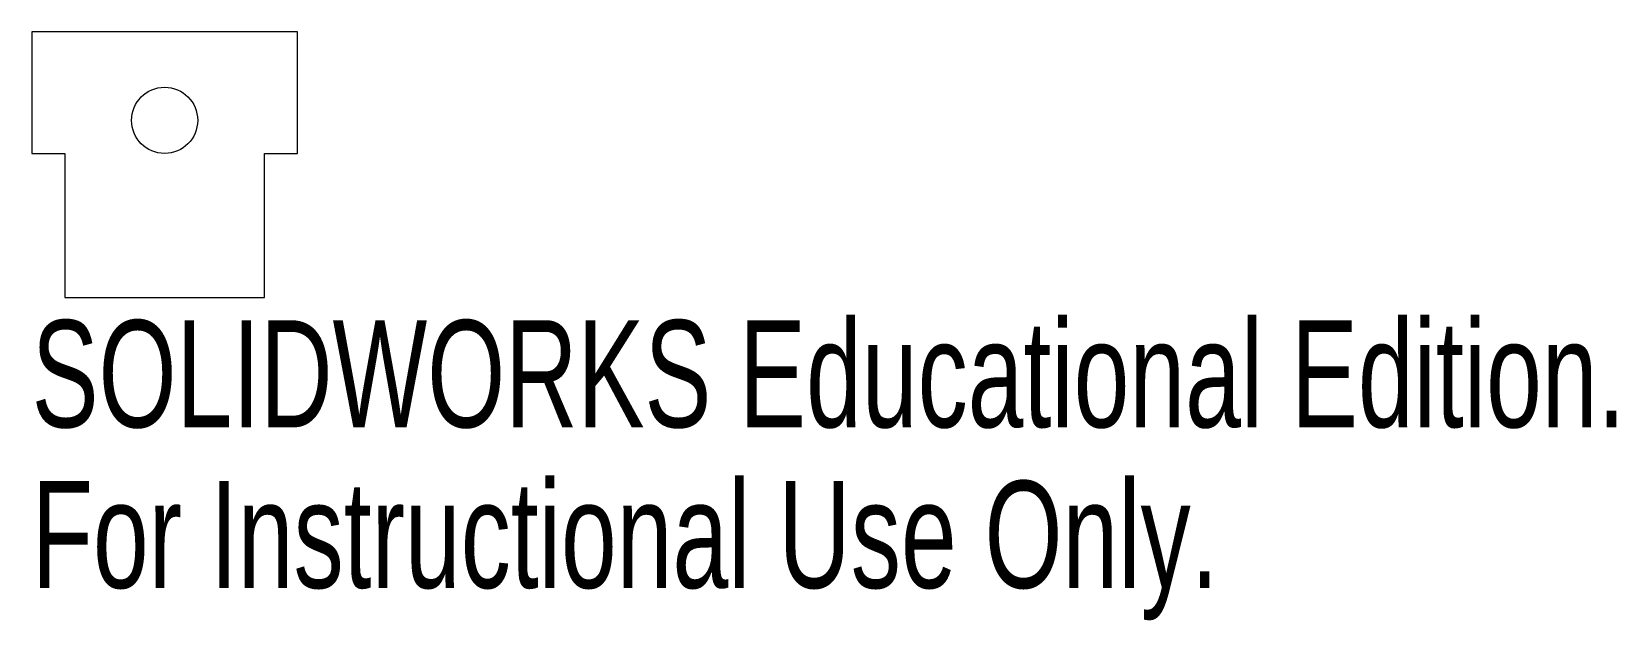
# Model space of a CAD drawing. Header units: millimetres. Extents: x -8.8 to 62.7, y -21.7 to 4.8.
import ezdxf

# ---------------------------------------------------------------- set-up
doc = ezdxf.new("R2010")
doc.units = ezdxf.units.MM
doc.styles.add('SLDTEXTSTYLE0', font='TXT', dxfattribs={"width": 0.7})

msp = doc.modelspace()

# ---------------------------------------------------------------- linework, layer by layer
at = {"color": 7, "linetype": 'Continuous', "lineweight": 15}
for p, q in [((3.21, 4.826), (-8.79, 4.826)), ((-8.79, 4.826), (-8.79, -0.664)), ((3.21, -0.664), (3.21, 4.826)), ((-8.79, -0.664), (-7.29, -0.664)), ((-7.29, -0.664), (-7.29, -7.174)), ((1.71, -0.664), (3.21, -0.664)), ((1.71, -7.174), (1.71, -0.664)), ((-7.29, -7.174), (1.71, -7.174))]:
    msp.add_line(p, q, dxfattribs=at)
msp.add_circle((-2.79, 0.826), 1.49, dxfattribs=at)

# ---------------------------------------------------------------- texts
at = {"color": 7, "linetype": 'Continuous', "char_height": 4.83362, "attachment_point": 1, "style": 'SLDTEXTSTYLE0'}
for s, insert in [('SOLIDWORKS Educational Edition.', (-8.79, -8.193)), ('For Instructional Use Only.', (-8.79, -15.444))]:
    msp.add_mtext(s, dxfattribs=dict(at, insert=insert))

doc.saveas('drawing.dxf')
